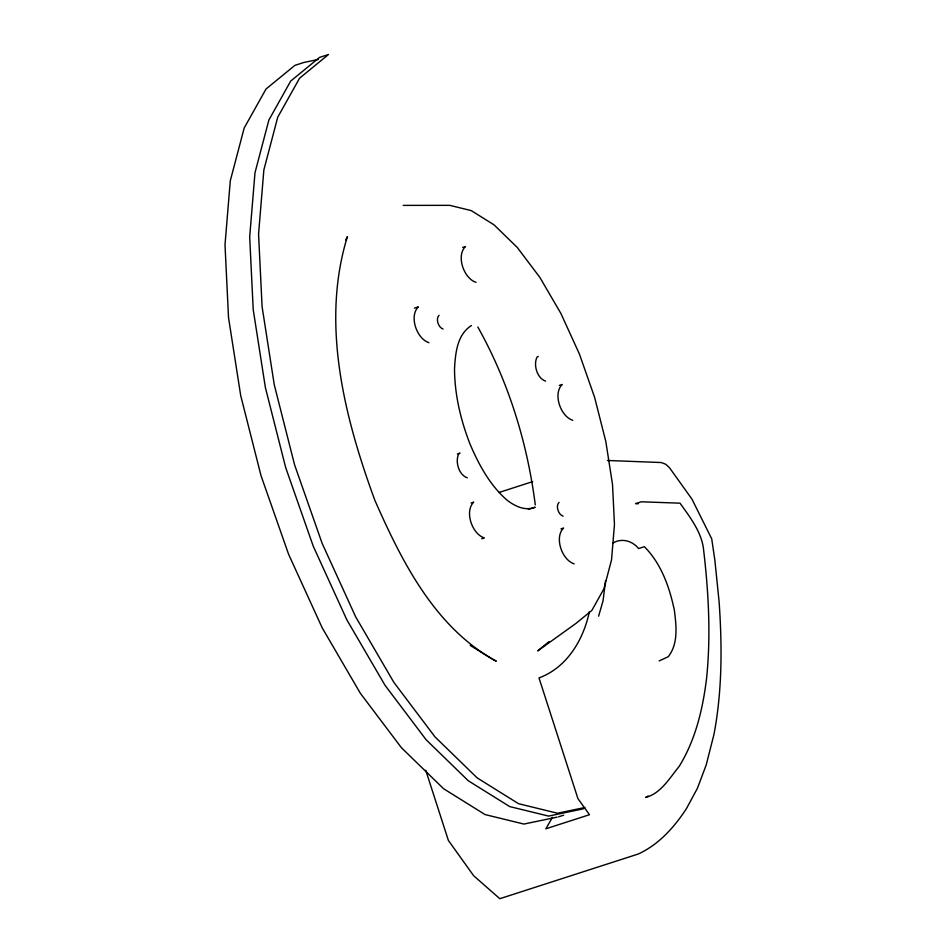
<?xml version="1.0" encoding="UTF-8"?>
<svg xmlns="http://www.w3.org/2000/svg" width="946" height="946" viewBox="0 0 946 946"><rect width="100%" height="100%" fill="white"/><g stroke="black" fill="none" stroke-linecap="round" stroke-linejoin="round"><path stroke-width="1.42" d="M605.606 580.477L603.051 600.805L598.593 616.177M589.393 611.589C583.481 639.697 567.068 667.545 539.007 677.915L577.923 798.578L589.464 814.719L545.854 828.802L552.488 817.285M345.775 239.929L347.371 236.701C320.599 323.698 344.462 417.387 374.829 500.221C401.884 561.64 434.994 627.801 496.295 661.195L492.949 659.421M471.427 325.554C457.001 334.636 455.369 353.497 454.518 368.952C454.648 394.612 460.667 419.882 469.89 443.733C478.771 464.663 489.922 485.369 507.363 500.422C515.239 506.347 525.314 511.254 535.152 507.222L528.329 509.421M549.011 641.636L537.695 650.895L575.937 623.449L591.853 610.418L603.891 588.897L611.542 559.855L614.462 524.533L612.523 484.482L605.807 441.451L594.608 397.332L579.425 354.052L560.907 313.481L539.87 277.415L517.249 247.426L494.001 224.817L471.167 210.58L449.74 205.341L403.233 205.388M648.187 795.929L645.574 797.513C660.911 793.469 669.697 777.908 679.145 766.449C695.558 739.878 702.831 708.992 706.579 678.294C711.049 634.801 708.507 590.954 703.339 547.639C700.773 530.907 689.622 516.682 680.032 503.177L641.27 501.794L635.546 503.639L638.42 503.745M538.274 356.429L537.009 357.103C533.201 364.896 537.032 378.258 545.582 381.108M439.05 315.302C435.408 318.861 438.412 327.588 443.106 329.054M559.027 502.409C555.385 505.956 558.388 514.683 563.095 516.161M462.677 247.426L465.432 246.539C455.96 255.798 463.788 278.514 476.027 282.334M414.395 308.148L418.345 306.871C408.861 316.13 416.701 338.845 428.928 342.665M559.37 385.4L562.184 384.49C552.701 393.749 560.54 416.477 572.768 420.296M457.426 453.974L460.016 453.146L458.739 453.808C454.943 461.613 458.775 474.963 467.312 477.825M499.382 492.358L532.657 481.62M471.132 502.953L473.733 502.113C464.261 511.372 472.089 534.088 484.328 537.919L481.691 538.771M560.99 528.885L563.568 528.045C554.096 537.304 561.924 560.032 574.163 563.851M612.677 543.229C621.581 537.671 632.295 540.769 638.633 548.55L644.368 546.705C661.278 563.639 669.543 587.277 674.368 610.265C676.284 625.673 678.542 643.647 668.243 656.713L659.185 660.899M558.554 816.836L563.686 815.18M318.329 59.444L303.903 62.46L294.916 65.357L266.027 89.007L244.174 128.041L230.292 180.769L225.006 244.86L228.518 317.537L240.71 395.605L261.025 475.672L288.577 554.214L322.184 627.825L360.343 693.276L401.411 747.695L443.579 788.716L485.026 814.553L523.907 824.061L557.111 817.131M584.9 807.506L557.478 813.229L518.585 803.722L477.151 777.884L434.971 736.863L393.914 682.433L355.743 616.993L322.148 543.382L294.584 464.829L274.269 384.774L262.089 306.693L258.565 234.029L263.863 169.925L277.734 117.209L299.598 78.175L328.475 54.525L319.606 57.387L290.718 81.037L268.865 120.071L254.982 172.799L249.685 236.89L253.209 309.567L265.4 387.635L285.716 467.702L313.268 546.244L346.863 619.855L385.034 685.306L426.102 739.725L468.27 780.746L509.705 806.583L548.597 816.091L583.244 808.865M607.45 460.477L661.207 462.535L665.736 464.261L669.366 467.549L691.928 499.086L711.723 538.865L714.845 560.079L719.055 601.171C722.212 645.562 722.283 690.474 713.982 734.333L706.201 764.959L697.415 788.29L686.524 808.475C674.439 827.088 658.771 844.624 638.266 854.013L499.819 898.7L473.603 875.677L448.369 840.403L425.747 770.245M470.209 645.349L491.837 658.83M477.825 327.009C508.487 381.687 527.36 442.775 535.282 504.892"/></g></svg>
